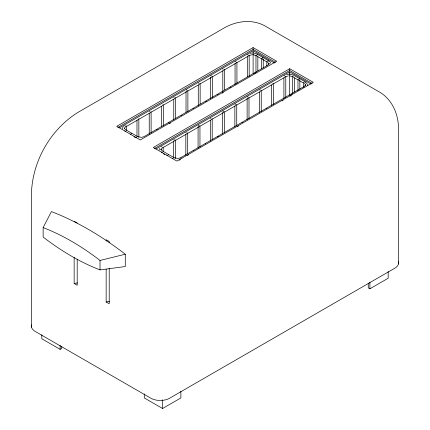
<?xml version="1.0" encoding="UTF-8"?>
<svg xmlns="http://www.w3.org/2000/svg" width="430" height="430" viewBox="0 0 430 430"><rect width="100%" height="100%" fill="white"/><g stroke="black" fill="none" stroke-linecap="round" stroke-linejoin="round"><path stroke-width="0.64" d="M256.06 54.809L256.237 55.443L256.758 55.599M292.642 75.927L292.819 76.567L293.341 76.717M159.406 148.441L159.224 150M43.14 227.599L51.412 211.581A315.856 182.358 60 0 1 125.281 254.232L125.281 266.552L100.018 269.895A243.966 140.852 60 0 1 43.14 237.059L43.14 227.599A243.966 140.852 60 0 1 100.018 260.44L125.281 254.232M123.405 126.291L122.641 127.758L122.641 128.882M160.938 149.495L162.228 148.049M124.716 125.754L124.985 125.453M126.592 125.925L125.227 126.329M138.852 118.847L138.062 119.303M149.237 111.596L149.506 111.295M151.113 111.768L150.323 112.225M163.373 104.689L162.583 105.146M173.758 97.438L174.026 97.137M175.633 97.61L174.843 98.067M187.888 90.531L187.104 90.988M198.278 83.286L198.542 82.985M200.149 83.452L199.364 83.909M168.721 122.846L168.985 122.545M212.409 76.379L211.625 76.83M222.799 69.128L223.062 68.827M224.67 69.3L223.885 69.751M193.237 108.688L193.505 108.387M161.304 146.872L161.567 146.571M236.93 62.221L236.14 62.678M163.174 147.044L162.384 147.501M247.314 54.97L248.105 54.513M249.19 55.142L248.4 55.599M175.435 139.965L174.644 140.422M217.757 94.53L218.026 94.229M185.819 132.719L186.088 132.418M187.695 132.886L186.905 133.343M230.018 87.451L230.808 87M199.955 125.813L198.585 126.21M210.34 118.562L210.609 118.261M212.216 118.734L211.426 119.185M254.538 73.299L254.807 72.993M180.783 158.122L181.051 157.821M224.476 111.655L223.105 112.058M234.861 104.404L235.651 103.947M236.736 104.576L235.946 105.033M205.303 143.964L205.567 143.663M248.997 97.497L248.207 97.954M217.564 136.885L218.349 136.434M261.252 90.418L260.467 90.875M273.512 83.339L272.727 83.796M242.085 122.733L242.348 122.426M285.773 76.266L284.988 76.717M266.6 108.575L266.869 108.274M291.121 94.417L291.389 94.116M124.786 127.608L125.646 126.925M253.109 47.601L116.723 126.345L140.309 139.965L276.694 61.221L253.109 47.601L253.109 49.364L117.884 127.436M119.551 127.769L253.109 50.659L274.447 62.979M138.062 119.755L126.592 126.377L126.592 130.397M150.323 112.676L138.852 119.303L138.852 137.374M162.583 105.597L151.113 112.225L151.113 132.977M174.843 98.524L163.373 105.146L163.373 125.899M187.104 91.445L175.633 98.067L175.633 118.153M199.364 84.366L187.888 90.988L187.888 111.741M211.625 77.287L200.149 83.909L200.149 103.995M223.885 70.208L212.409 76.83L212.409 97.583M236.14 63.129L224.67 69.751L224.67 89.838M248.4 56.05L236.93 62.678L236.93 83.431M169.345 123.663L170.506 122.991M222.186 93.154L223.347 92.482M289.691 68.725L153.306 147.463L176.891 161.083L313.276 82.34L289.691 68.725L289.691 70.482L154.467 148.554M156.133 148.893L289.691 71.783L311.03 84.103M174.644 140.879L163.174 147.501L163.174 151.516M186.905 133.8L175.435 140.422L175.435 158.498M199.165 126.721L187.695 133.343L187.695 153.429M211.426 119.642L199.955 126.264L199.955 147.017M223.686 112.563L212.216 119.185L212.216 139.272M235.946 105.484L224.476 112.112L224.476 132.865M248.207 98.411L236.736 105.033L236.736 125.786M260.467 91.332L248.997 97.954L248.997 118.707M272.727 84.253L261.252 90.875L261.252 111.628M284.988 77.174L273.512 83.796L273.512 104.549M179.213 160.207L180.374 159.535M187.346 155.51L188.507 154.843M237.285 126.678L238.446 126.011M281.999 100.867L283.16 100.195M290.126 96.169L291.287 95.503M41.823 334.76L41.823 338.781L60.114 349.343L61.743 348.402L61.743 346.456M144.286 393.918L144.286 397.938L162.578 408.5L180.869 397.938L180.869 391.236M368.257 283.332L368.257 287.874L369.886 288.815L388.177 278.253L388.177 271.545M249.373 55.491L251.808 54.755L253.351 54.755M285.961 76.61L288.39 75.873M235.323 61.748L235.844 61.592M210.802 75.906L211.323 75.75M186.281 90.058L186.808 89.908M284.165 75.793L284.687 75.637M205.766 101.308L206.287 101.152M259.645 89.945L260.171 89.795M181.245 115.466L181.766 115.31M247.384 97.024L247.911 96.874M156.724 129.618L157.246 129.468M303.65 87.037L304.171 86.887M222.869 111.182L223.39 111.026M198.348 125.34L198.87 125.184M173.827 139.492L174.349 139.341M193.306 150.742L193.833 150.586M74.154 257.409L74.154 283.52L77.421 282.892M106.162 269.196L106.162 302.005L109.43 301.376M249.846 53.288L253.447 52.944M286.434 74.406L290.03 74.062M262.751 58.668L261.386 58.27M299.334 79.792L297.969 79.389M255.329 72.842L255.904 72.896M253.523 52.949L256.785 53.906L268.943 60.926L270.013 61.775L270.776 63.248M253.275 54.75L255.785 55.491M290.105 74.073L293.367 75.024L305.526 82.044L307.176 83.931L307.359 85.489M289.863 75.868L292.368 76.61M262.467 57.641L262.993 57.797M267.885 60.77L268.675 61.221M267.589 61.85L266.799 61.393M299.054 78.765L299.576 78.916M304.171 82.969L303.381 82.517M125.533 131.36L124.743 130.903M131.247 133.402L131.768 133.558M130.946 134.488L130.161 134.031M136.364 137.611L135.574 137.154M162.115 152.478L161.325 152.026M167.533 155.606L166.743 155.149M172.946 158.734L172.156 158.278M253.109 49.364L275.544 62.318M289.691 70.482L312.126 83.436M256.758 56.05L261.386 58.722L261.386 68.784M262.171 59.179L266.799 61.85L266.799 65.876M267.589 62.307L269.062 63.86M293.341 77.174L297.969 79.846L297.969 90.574M298.753 80.297L303.381 82.969L303.381 86.994M133.966 136.761L135.117 137.428M163.051 153.553L164.781 154.553M74.154 221.256L77.201 223.014M74.154 283.52L77.201 285.284L77.201 259.172M106.162 302.005L109.215 303.763L109.215 268.277M304.354 83.533L305.214 84.216M304.988 82.044L305.257 82.345M257.575 54.669L257.844 54.97M173.763 157.805L174.032 158.106M168.35 154.676L168.614 154.977M398.502 263.988L398.502 128.973C398.588 114.896 392.697 100.33 380.459 92.627L264.364 25.601C251.572 18.855 236.016 21.032 223.863 28.143L77.486 112.66C50.638 129.672 32.809 160.551 31.497 192.307L31.497 327.208M369.886 282.107L369.886 288.815M305.461 84.543L305.461 85.312L305.644 84.877L304.354 86.322L180.627 157.756L178.117 158.503L174.214 157.756L162.228 150.839L160.938 149.387L161.121 149.828L161.121 149.054M299.839 80.345L299.839 89.069M294.426 77.889L294.426 91.988M292.55 76.717L292.55 93.487M289.691 71.783L289.691 95.293M285.773 76.717L285.773 97.47M283.902 77.889L283.902 98.658M271.642 84.963L271.642 105.737M268.879 63.42L268.879 64.194L269.062 63.753L267.772 65.199L144.039 136.638L141.534 137.38L137.632 136.638L125.646 129.715L124.356 128.269L124.539 128.71L124.539 127.936M263.257 59.222L263.257 67.951M259.381 92.041L259.381 112.816M257.844 56.771L257.844 70.864M255.968 55.599L255.968 72.364M253.109 50.659L253.109 53.347M253.109 54.691L253.109 73.498M249.19 55.599L249.19 76.352M247.314 56.765L247.314 76.868M247.121 98.454L247.121 119.889M235.059 63.172L235.059 84.613M234.861 106.199L234.861 126.968M222.799 70.923L222.799 91.692M222.6 112.606L222.6 134.047M210.539 77.33L210.539 98.771M210.34 120.357L210.34 141.126M198.278 85.081L198.278 105.85M198.079 126.764L198.079 148.205M186.018 91.488L186.018 112.257M185.819 134.515L185.819 155.284M173.758 99.233L173.758 120.008M173.559 140.922L173.559 157.67M162.578 399.782L162.578 408.5M161.497 106.312L161.497 126.415M149.237 113.391L149.237 134.16M136.976 120.47L136.976 136.552M109.215 242.837L109.215 241.499L106.162 239.736L106.162 241.074M100.018 260.44L100.018 269.895M60.114 345.322L60.114 349.343M31.497 324.887A13.244 7.649 0 0 0 35.013 331.326L151.102 398.352A13.244 7.649 0 0 0 169.393 398.352L394.987 268.105A13.244 7.649 0 0 0 398.502 261.666"/></g></svg>
